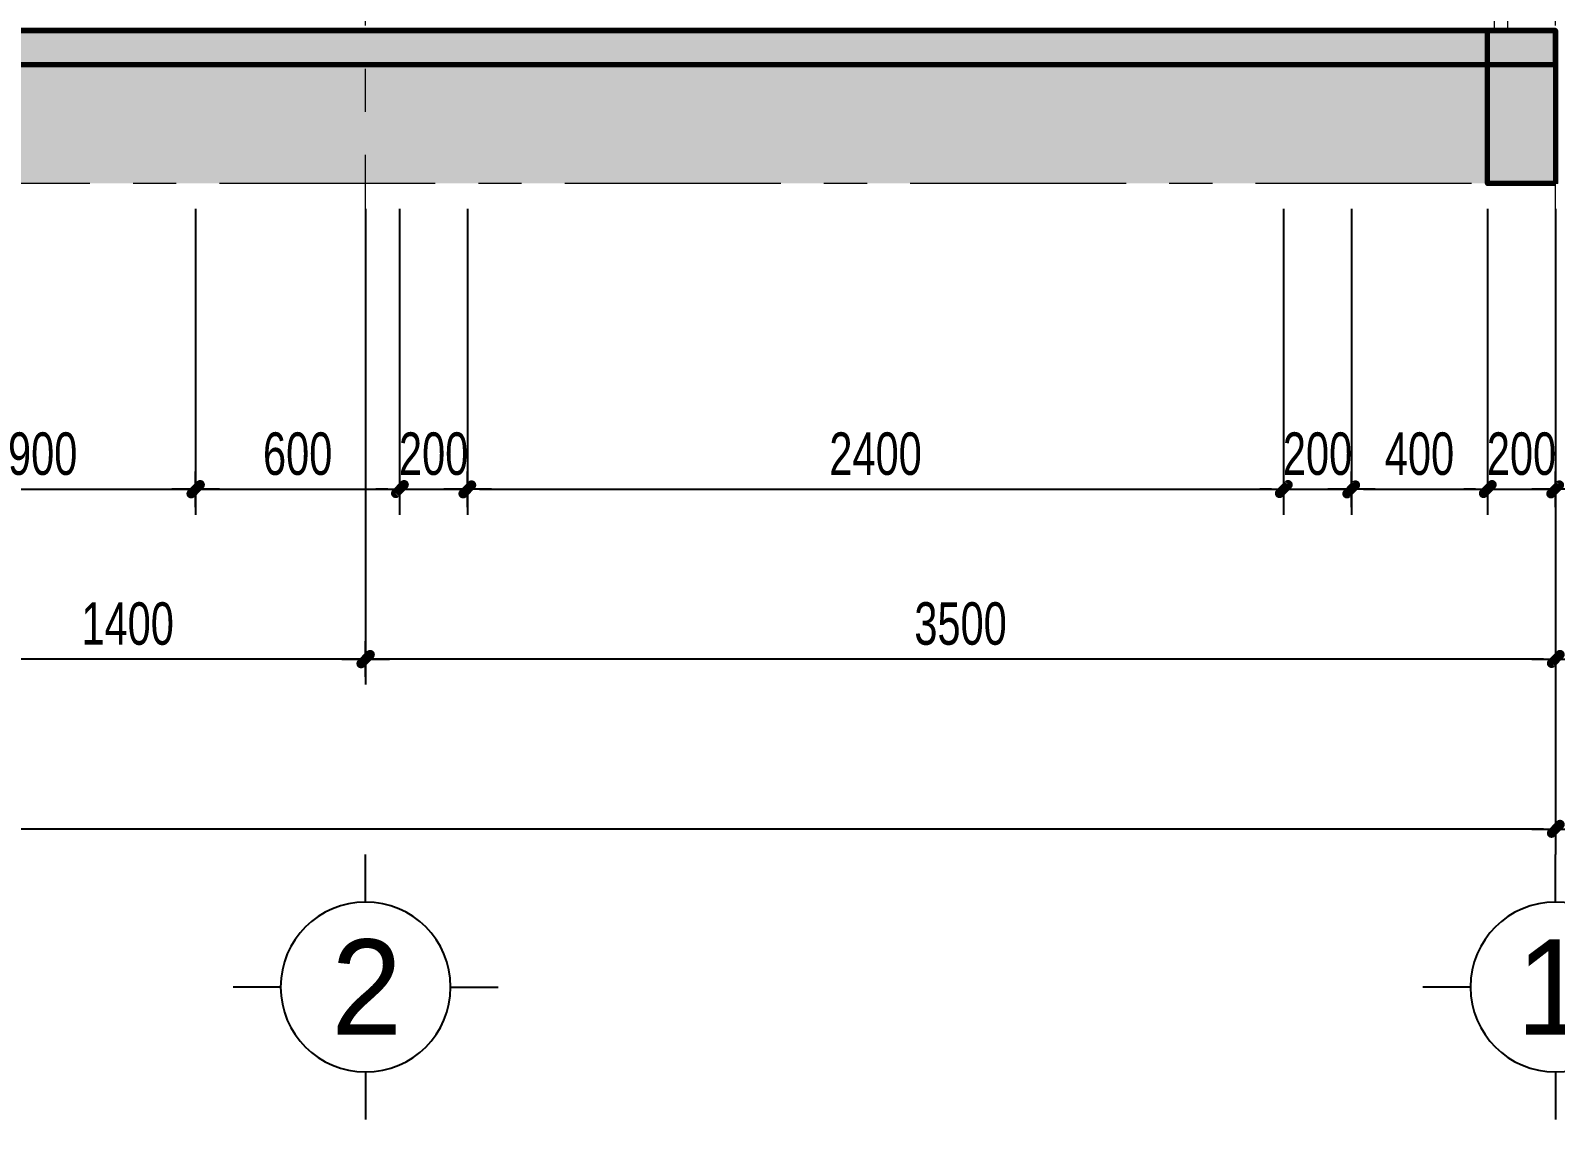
# Model space of a CAD drawing. Header units: inches. Extents: x 88947 to 296847, y 35049 to 161062.
# Drawn here: x 163962 to 168448, y 143903 to 147108 of the extents above; entities that cross this region are included whole.
import ezdxf
from ezdxf.enums import TextEntityAlignment as Align

# ---------------------------------------------------------------- set-up
doc = ezdxf.new("R2010")
doc.units = ezdxf.units.IN
doc.header["$MEASUREMENT"] = 0
doc.header["$PDMODE"] = 1
doc.linetypes.add('ACAD_ISO03W100', pattern=[30, 12, -18])
doc.linetypes.add('CENTER', pattern=[50.8, 31.75, -6.35, 6.35, -6.35])
for name, color, linetype, lineweight in [('A-Dims', 145, 'Continuous', 25), ('DIM', 7, 'Continuous', 25), ('GHICHU', 40, 'Continuous', 18), ('HACTH', 8, 'Continuous', 5), ('KHUNG 1', 6, 'Continuous', 70), ('THAY', 3, 'Continuous', 18), ('TRUC', 252, 'ACAD_ISO03W100', 13)]:
    doc.layers.add(name, color=color, linetype=linetype, lineweight=lineweight)
doc.styles.add('FRANKO', font='VFRANKO.TTF')
doc.styles.add('VHELVEN', font='VHELVEN.TTF')
doc.styles.add('VNI-HELVE-CONDENSE', font='VNARIAL.TTF', dxfattribs={"width": 0.7})
doc.dimstyles.new('TAS-100', dxfattribs={"dimscale": 50, "dimtxt": 2.5, "dimasz": 0.7, "dimexe": 1.5, "dimexo": 1.5, "dimgap": 0.8, "dimtad": 1, "dimdec": 0, "dimzin": 3, "dimdsep": 46, "dimtxsty": 'VNI-HELVE-CONDENSE', "dimblk": 'TICK', "dimcen": 2.5, "dimclrt": 71, "dimazin": 2, "dimtfac": 0.75, "dimtdec": 0, "dimtix": 1, "dimtmove": 2, "dimatfit": 2, "dimldrblk": 'TICK123', "dimfxl": 1.5, "dimtolj": 1, "dimtzin": 0, "dimarcsym": 0})

# ---------------------------------------------------------------- blocks, each defined once
blk = doc.blocks.new('TICK')
at = {"layer": 'A-Dims', "color": 1}
for p, q in [((0, 1.5), (0, -1.5)), ((-2, 0), (2, 0))]:
    blk.add_line(p, q, dxfattribs=at)
at = {"layer": 'A-Dims', "color": 1, "const_width": 0.788}
blk.add_lwpolyline([(-0.33, -0.35), (0.38, 0.38)], dxfattribs=at)
at = {"layer": 'A-Dims', "color": 1, "const_width": 0.394}
for points in [[(0.24, 0.52, -0.414214), (0.52, 0.52, -1)], [(0.52, 0.52, -0.414214), (0.52, 0.24, -1)], [(-0.47, -0.21, 0.414214), (-0.47, -0.49, 1)], [(-0.47, -0.49, 0.414214), (-0.19, -0.49, 1)]]:
    blk.add_lwpolyline(points, format="xyb", dxfattribs=at)
blk = doc.blocks.new('*D956')
at = {"layer": 'Defpoints', "color": 0}
for p in [(164947.7, 146657.5), (168447.7, 146657.5), (164947.7, 145257.5)]:
    blk.add_point(p, dxfattribs=at)
at = {"layer": 'DIM', "color": 0, "lineweight": -2}
for p, q in [((164947.7, 146582.5), (164947.7, 145182.5)), ((168447.7, 146582.5), (168447.7, 145182.5)), ((168412.7, 145257.5), (164982.7, 145257.5))]:
    blk.add_line(p, q, dxfattribs=at)
at = {"layer": 'DIM', "color": 0, "lineweight": -2, "xscale": 35, "yscale": 35, "zscale": 35, "rotation": 180}
blk.add_blockref('TICK', (164947.7, 145257.5), dxfattribs=at)
at = {"layer": 'DIM', "color": 0, "lineweight": -2, "xscale": 35, "yscale": 35, "zscale": 35}
blk.add_blockref('TICK', (168447.7, 145257.5), dxfattribs=at)
at = {"layer": 'DIM', "color": 71, "insert": (166697.7, 145361.4), "char_height": 125, "attachment_point": 5, "style": 'VNI-HELVE-CONDENSE'}
blk.add_mtext('\\A1;3500', dxfattribs=at)
blk = doc.blocks.new('TICK123')
at = {"layer": 'A-Dims', "color": 1}
blk.add_lwpolyline([(0.05, 0, 0, 0.84, 0), (-2.11, 0, 8.4, 8.4, 0)], format="xyseb", dxfattribs=at)
blk = doc.blocks.new('*D957')
at = {"layer": 'Defpoints', "color": 0}
for p in [(163547.7, 146657.5), (164947.7, 146657.5), (163547.7, 145257.5)]:
    blk.add_point(p, dxfattribs=at)
at = {"layer": 'DIM', "color": 0, "lineweight": -2}
for p, q in [((163547.7, 146582.5), (163547.7, 145182.5)), ((164947.7, 146582.5), (164947.7, 145182.5)), ((164912.7, 145257.5), (163582.7, 145257.5))]:
    blk.add_line(p, q, dxfattribs=at)
at = {"layer": 'DIM', "color": 0, "lineweight": -2, "xscale": 35, "yscale": 35, "zscale": 35, "rotation": 180}
blk.add_blockref('TICK', (163547.7, 145257.5), dxfattribs=at)
at = {"layer": 'DIM', "color": 0, "lineweight": -2, "xscale": 35, "yscale": 35, "zscale": 35}
blk.add_blockref('TICK', (164947.7, 145257.5), dxfattribs=at)
at = {"layer": 'DIM', "color": 71, "insert": (164247.7, 145361.3), "char_height": 125, "attachment_point": 5, "style": 'VNI-HELVE-CONDENSE'}
blk.add_mtext('\\A1;1400', dxfattribs=at)
blk = doc.blocks.new('*D961')
at = {"layer": 'Defpoints', "color": 0}
for p in [(156047.7, 146657.5), (168447.7, 146657.5), (156047.7, 144757.5)]:
    blk.add_point(p, dxfattribs=at)
at = {"layer": 'DIM', "color": 0, "lineweight": -2}
for p, q in [((156047.7, 146582.5), (156047.7, 144682.5)), ((168447.7, 146582.5), (168447.7, 144682.5)), ((168412.7, 144757.5), (156082.7, 144757.5))]:
    blk.add_line(p, q, dxfattribs=at)
at = {"layer": 'DIM', "color": 0, "lineweight": -2, "xscale": 35, "yscale": 35, "zscale": 35, "rotation": 180}
blk.add_blockref('TICK', (156047.7, 144757.5), dxfattribs=at)
at = {"layer": 'DIM', "color": 0, "lineweight": -2, "xscale": 35, "yscale": 35, "zscale": 35}
blk.add_blockref('TICK', (168447.7, 144757.5), dxfattribs=at)
at = {"layer": 'DIM', "color": 71, "insert": (162247.7, 144861.3), "char_height": 125, "attachment_point": 5, "style": 'VNI-HELVE-CONDENSE'}
blk.add_mtext('\\A1;12400', dxfattribs=at)
blk = doc.blocks.new('*D1090')
at = {"layer": 'Defpoints', "color": 0}
for p in [(163547.7, 146657.5), (164447.7, 146657.5), (164447.7, 145757.5)]:
    blk.add_point(p, dxfattribs=at)
at = {"layer": 'DIM', "color": 0, "lineweight": -2}
for p, q in [((163547.7, 146582.5), (163547.7, 145682.5)), ((164447.7, 146582.5), (164447.7, 145682.5)), ((163582.7, 145757.5), (164412.7, 145757.5))]:
    blk.add_line(p, q, dxfattribs=at)
at = {"layer": 'DIM', "color": 0, "lineweight": -2, "xscale": 35, "yscale": 35, "zscale": 35, "rotation": 180}
blk.add_blockref('TICK', (163547.7, 145757.5), dxfattribs=at)
at = {"layer": 'DIM', "color": 0, "lineweight": -2, "xscale": 35, "yscale": 35, "zscale": 35}
blk.add_blockref('TICK', (164447.7, 145757.5), dxfattribs=at)
at = {"layer": 'DIM', "color": 71, "insert": (163997.7, 145861.3), "char_height": 125, "attachment_point": 5, "style": 'VNI-HELVE-CONDENSE'}
blk.add_mtext('\\A1;900', dxfattribs=at)
blk = doc.blocks.new('*D1091')
at = {"layer": 'Defpoints', "color": 0}
for p in [(164447.7, 146657.5), (165047.7, 146657.5), (165047.7, 145757.5)]:
    blk.add_point(p, dxfattribs=at)
at = {"layer": 'DIM', "color": 0, "lineweight": -2}
for p, q in [((164447.7, 146582.5), (164447.7, 145682.5)), ((165047.7, 146582.5), (165047.7, 145682.5)), ((164482.7, 145757.5), (165012.7, 145757.5))]:
    blk.add_line(p, q, dxfattribs=at)
at = {"layer": 'DIM', "color": 0, "lineweight": -2, "xscale": 35, "yscale": 35, "zscale": 35, "rotation": 180}
blk.add_blockref('TICK', (164447.7, 145757.5), dxfattribs=at)
at = {"layer": 'DIM', "color": 0, "lineweight": -2, "xscale": 35, "yscale": 35, "zscale": 35}
blk.add_blockref('TICK', (165047.7, 145757.5), dxfattribs=at)
at = {"layer": 'DIM', "color": 71, "insert": (164747.7, 145861.3), "char_height": 125, "attachment_point": 5, "style": 'VNI-HELVE-CONDENSE'}
blk.add_mtext('\\A1;600', dxfattribs=at)
blk = doc.blocks.new('*D1092')
at = {"layer": 'Defpoints', "color": 0}
for p in [(165047.7, 146657.5), (165247.7, 146657.5), (165247.7, 145757.5)]:
    blk.add_point(p, dxfattribs=at)
at = {"layer": 'DIM', "color": 0, "lineweight": -2}
for p, q in [((165047.7, 146582.5), (165047.7, 145682.5)), ((165247.7, 146582.5), (165247.7, 145682.5)), ((165012.7, 145757.5), (164977.7, 145757.5)), ((165047.7, 145757.5), (165247.7, 145757.5)), ((165282.7, 145757.5), (165317.7, 145757.5))]:
    blk.add_line(p, q, dxfattribs=at)
at = {"layer": 'DIM', "color": 0, "lineweight": -2, "xscale": 35, "yscale": 35, "zscale": 35}
blk.add_blockref('TICK', (165047.7, 145757.5), dxfattribs=at)
at = {"layer": 'DIM', "color": 0, "lineweight": -2, "xscale": 35, "yscale": 35, "zscale": 35, "rotation": 180}
blk.add_blockref('TICK', (165247.7, 145757.5), dxfattribs=at)
at = {"layer": 'DIM', "color": 71, "insert": (165147.7, 145861.3), "char_height": 125, "attachment_point": 5, "style": 'VNI-HELVE-CONDENSE'}
blk.add_mtext('\\A1;200', dxfattribs=at)
blk = doc.blocks.new('*D1093')
at = {"layer": 'Defpoints', "color": 0}
for p in [(165247.7, 146657.5), (167647.7, 146657.5), (167647.7, 145757.5)]:
    blk.add_point(p, dxfattribs=at)
at = {"layer": 'DIM', "color": 0, "lineweight": -2}
for p, q in [((165247.7, 146582.5), (165247.7, 145682.5)), ((167647.7, 146582.5), (167647.7, 145682.5)), ((165282.7, 145757.5), (167612.7, 145757.5))]:
    blk.add_line(p, q, dxfattribs=at)
at = {"layer": 'DIM', "color": 0, "lineweight": -2, "xscale": 35, "yscale": 35, "zscale": 35, "rotation": 180}
blk.add_blockref('TICK', (165247.7, 145757.5), dxfattribs=at)
at = {"layer": 'DIM', "color": 0, "lineweight": -2, "xscale": 35, "yscale": 35, "zscale": 35}
blk.add_blockref('TICK', (167647.7, 145757.5), dxfattribs=at)
at = {"layer": 'DIM', "color": 71, "insert": (166447.7, 145861.3), "char_height": 125, "attachment_point": 5, "style": 'VNI-HELVE-CONDENSE'}
blk.add_mtext('\\A1;2400', dxfattribs=at)
blk = doc.blocks.new('*D1094')
at = {"layer": 'Defpoints', "color": 0}
for p in [(167647.7, 146657.5), (167847.7, 146657.5), (167847.7, 145757.5)]:
    blk.add_point(p, dxfattribs=at)
at = {"layer": 'DIM', "color": 0, "lineweight": -2}
for p, q in [((167647.7, 146582.5), (167647.7, 145682.5)), ((167847.7, 146582.5), (167847.7, 145682.5)), ((167612.7, 145757.5), (167577.7, 145757.5)), ((167647.7, 145757.5), (167847.7, 145757.5)), ((167882.7, 145757.5), (167917.7, 145757.5))]:
    blk.add_line(p, q, dxfattribs=at)
at = {"layer": 'DIM', "color": 0, "lineweight": -2, "xscale": 35, "yscale": 35, "zscale": 35}
blk.add_blockref('TICK', (167647.7, 145757.5), dxfattribs=at)
at = {"layer": 'DIM', "color": 0, "lineweight": -2, "xscale": 35, "yscale": 35, "zscale": 35, "rotation": 180}
blk.add_blockref('TICK', (167847.7, 145757.5), dxfattribs=at)
at = {"layer": 'DIM', "color": 71, "insert": (167747.7, 145861.3), "char_height": 125, "attachment_point": 5, "style": 'VNI-HELVE-CONDENSE'}
blk.add_mtext('\\A1;200', dxfattribs=at)
blk = doc.blocks.new('*D1095')
at = {"layer": 'Defpoints', "color": 0}
for p in [(167847.7, 146657.5), (168247.7, 146657.5), (168247.7, 145757.5)]:
    blk.add_point(p, dxfattribs=at)
at = {"layer": 'DIM', "color": 0, "lineweight": -2}
for p, q in [((167847.7, 146582.5), (167847.7, 145682.5)), ((168247.7, 146582.5), (168247.7, 145682.5)), ((167882.7, 145757.5), (168212.7, 145757.5))]:
    blk.add_line(p, q, dxfattribs=at)
at = {"layer": 'DIM', "color": 0, "lineweight": -2, "xscale": 35, "yscale": 35, "zscale": 35, "rotation": 180}
blk.add_blockref('TICK', (167847.7, 145757.5), dxfattribs=at)
at = {"layer": 'DIM', "color": 0, "lineweight": -2, "xscale": 35, "yscale": 35, "zscale": 35}
blk.add_blockref('TICK', (168247.7, 145757.5), dxfattribs=at)
at = {"layer": 'DIM', "color": 71, "insert": (168047.7, 145861.3), "char_height": 125, "attachment_point": 5, "style": 'VNI-HELVE-CONDENSE'}
blk.add_mtext('\\A1;400', dxfattribs=at)
blk = doc.blocks.new('*D1096')
at = {"layer": 'Defpoints', "color": 0}
for p in [(168247.7, 146657.5), (168447.7, 146657.5), (168447.7, 145757.5)]:
    blk.add_point(p, dxfattribs=at)
at = {"layer": 'DIM', "color": 0, "lineweight": -2}
for p, q in [((168247.7, 146582.5), (168247.7, 145682.5)), ((168447.7, 146582.5), (168447.7, 145682.5)), ((168212.7, 145757.5), (168177.7, 145757.5)), ((168247.7, 145757.5), (168447.7, 145757.5)), ((168482.7, 145757.5), (168517.7, 145757.5))]:
    blk.add_line(p, q, dxfattribs=at)
at = {"layer": 'DIM', "color": 0, "lineweight": -2, "xscale": 35, "yscale": 35, "zscale": 35}
blk.add_blockref('TICK', (168247.7, 145757.5), dxfattribs=at)
at = {"layer": 'DIM', "color": 0, "lineweight": -2, "xscale": 35, "yscale": 35, "zscale": 35, "rotation": 180}
blk.add_blockref('TICK', (168447.7, 145757.5), dxfattribs=at)
at = {"layer": 'DIM', "color": 71, "insert": (168347.7, 145861.3), "char_height": 125, "attachment_point": 5, "style": 'VNI-HELVE-CONDENSE'}
blk.add_mtext('\\A1;200', dxfattribs=at)
blk = doc.blocks.new('TRUCCOT')
for p, q in [((0, -140), (0, 0)), ((-250, -390), (-390, -390)), ((250, -390), (390, -390)), ((0, -640), (0, -780))]:
    blk.add_line(p, q)
blk.add_circle((0, -390), 250)
at = {"layer": 'GHICHU', "style": 'VHELVEN'}
blk.add_attdef('TRUC', text='', height=280, dxfattribs=at).set_placement((0, -390), align=Align.MIDDLE_CENTER)
blk = doc.blocks.new('*D3727')
at = {"layer": 'Defpoints', "color": 0}
for p in [(164947.7, 146657.5), (168447.7, 146657.5), (164947.7, 145257.5)]:
    blk.add_point(p, dxfattribs=at)
at = {"layer": 'DIM', "color": 0, "lineweight": -2}
for p, q in [((164947.7, 146582.5), (164947.7, 145182.5)), ((168447.7, 146582.5), (168447.7, 145182.5)), ((168412.7, 145257.5), (164982.7, 145257.5))]:
    blk.add_line(p, q, dxfattribs=at)
at = {"layer": 'DIM', "color": 0, "lineweight": -2, "xscale": 35, "yscale": 35, "zscale": 35, "rotation": 180}
blk.add_blockref('TICK', (164947.7, 145257.5), dxfattribs=at)
at = {"layer": 'DIM', "color": 0, "lineweight": -2, "xscale": 35, "yscale": 35, "zscale": 35}
blk.add_blockref('TICK', (168447.7, 145257.5), dxfattribs=at)
at = {"layer": 'DIM', "color": 71, "insert": (166697.7, 145361.4), "char_height": 125, "attachment_point": 5, "style": 'VNI-HELVE-CONDENSE'}
blk.add_mtext('\\A1;3500', dxfattribs=at)
blk = doc.blocks.new('*D3728')
at = {"layer": 'Defpoints', "color": 0}
for p in [(163547.7, 146657.5), (164947.7, 146657.5), (163547.7, 145257.5)]:
    blk.add_point(p, dxfattribs=at)
at = {"layer": 'DIM', "color": 0, "lineweight": -2}
for p, q in [((163547.7, 146582.5), (163547.7, 145182.5)), ((164947.7, 146582.5), (164947.7, 145182.5)), ((164912.7, 145257.5), (163582.7, 145257.5))]:
    blk.add_line(p, q, dxfattribs=at)
at = {"layer": 'DIM', "color": 0, "lineweight": -2, "xscale": 35, "yscale": 35, "zscale": 35, "rotation": 180}
blk.add_blockref('TICK', (163547.7, 145257.5), dxfattribs=at)
at = {"layer": 'DIM', "color": 0, "lineweight": -2, "xscale": 35, "yscale": 35, "zscale": 35}
blk.add_blockref('TICK', (164947.7, 145257.5), dxfattribs=at)
at = {"layer": 'DIM', "color": 71, "insert": (164247.7, 145361.3), "char_height": 125, "attachment_point": 5, "style": 'VNI-HELVE-CONDENSE'}
blk.add_mtext('\\A1;1400', dxfattribs=at)
blk = doc.blocks.new('*D3732')
at = {"layer": 'Defpoints', "color": 0}
for p in [(156047.7, 146657.5), (168447.7, 146657.5), (156047.7, 144757.5)]:
    blk.add_point(p, dxfattribs=at)
at = {"layer": 'DIM', "color": 0, "lineweight": -2}
for p, q in [((156047.7, 146582.5), (156047.7, 144682.5)), ((168447.7, 146582.5), (168447.7, 144682.5)), ((168412.7, 144757.5), (156082.7, 144757.5))]:
    blk.add_line(p, q, dxfattribs=at)
at = {"layer": 'DIM', "color": 0, "lineweight": -2, "xscale": 35, "yscale": 35, "zscale": 35, "rotation": 180}
blk.add_blockref('TICK', (156047.7, 144757.5), dxfattribs=at)
at = {"layer": 'DIM', "color": 0, "lineweight": -2, "xscale": 35, "yscale": 35, "zscale": 35}
blk.add_blockref('TICK', (168447.7, 144757.5), dxfattribs=at)
at = {"layer": 'DIM', "color": 71, "insert": (162247.7, 144861.3), "char_height": 125, "attachment_point": 5, "style": 'VNI-HELVE-CONDENSE'}
blk.add_mtext('\\A1;12400', dxfattribs=at)
blk = doc.blocks.new('*D4010')
at = {"layer": 'Defpoints', "color": 0}
for p in [(163547.7, 146657.5), (164447.7, 146657.5), (164447.7, 145757.5)]:
    blk.add_point(p, dxfattribs=at)
at = {"layer": 'DIM', "color": 0, "lineweight": -2}
for p, q in [((163547.7, 146582.5), (163547.7, 145682.5)), ((164447.7, 146582.5), (164447.7, 145682.5)), ((163582.7, 145757.5), (164412.7, 145757.5))]:
    blk.add_line(p, q, dxfattribs=at)
at = {"layer": 'DIM', "color": 0, "lineweight": -2, "xscale": 35, "yscale": 35, "zscale": 35, "rotation": 180}
blk.add_blockref('TICK', (163547.7, 145757.5), dxfattribs=at)
at = {"layer": 'DIM', "color": 0, "lineweight": -2, "xscale": 35, "yscale": 35, "zscale": 35}
blk.add_blockref('TICK', (164447.7, 145757.5), dxfattribs=at)
at = {"layer": 'DIM', "color": 71, "insert": (163997.7, 145861.3), "char_height": 125, "attachment_point": 5, "style": 'VNI-HELVE-CONDENSE'}
blk.add_mtext('\\A1;900', dxfattribs=at)
blk = doc.blocks.new('*D4011')
at = {"layer": 'Defpoints', "color": 0}
for p in [(164447.7, 146657.5), (165047.7, 146657.5), (165047.7, 145757.5)]:
    blk.add_point(p, dxfattribs=at)
at = {"layer": 'DIM', "color": 0, "lineweight": -2}
for p, q in [((164447.7, 146582.5), (164447.7, 145682.5)), ((165047.7, 146582.5), (165047.7, 145682.5)), ((164482.7, 145757.5), (165012.7, 145757.5))]:
    blk.add_line(p, q, dxfattribs=at)
at = {"layer": 'DIM', "color": 0, "lineweight": -2, "xscale": 35, "yscale": 35, "zscale": 35, "rotation": 180}
blk.add_blockref('TICK', (164447.7, 145757.5), dxfattribs=at)
at = {"layer": 'DIM', "color": 0, "lineweight": -2, "xscale": 35, "yscale": 35, "zscale": 35}
blk.add_blockref('TICK', (165047.7, 145757.5), dxfattribs=at)
at = {"layer": 'DIM', "color": 71, "insert": (164747.7, 145861.3), "char_height": 125, "attachment_point": 5, "style": 'VNI-HELVE-CONDENSE'}
blk.add_mtext('\\A1;600', dxfattribs=at)
blk = doc.blocks.new('*D4012')
at = {"layer": 'Defpoints', "color": 0}
for p in [(165047.7, 146657.5), (165247.7, 146657.5), (165247.7, 145757.5)]:
    blk.add_point(p, dxfattribs=at)
at = {"layer": 'DIM', "color": 0, "lineweight": -2}
for p, q in [((165047.7, 146582.5), (165047.7, 145682.5)), ((165247.7, 146582.5), (165247.7, 145682.5)), ((165012.7, 145757.5), (164977.7, 145757.5)), ((165047.7, 145757.5), (165247.7, 145757.5)), ((165282.7, 145757.5), (165317.7, 145757.5))]:
    blk.add_line(p, q, dxfattribs=at)
at = {"layer": 'DIM', "color": 0, "lineweight": -2, "xscale": 35, "yscale": 35, "zscale": 35}
blk.add_blockref('TICK', (165047.7, 145757.5), dxfattribs=at)
at = {"layer": 'DIM', "color": 0, "lineweight": -2, "xscale": 35, "yscale": 35, "zscale": 35, "rotation": 180}
blk.add_blockref('TICK', (165247.7, 145757.5), dxfattribs=at)
at = {"layer": 'DIM', "color": 71, "insert": (165147.7, 145861.3), "char_height": 125, "attachment_point": 5, "style": 'VNI-HELVE-CONDENSE'}
blk.add_mtext('\\A1;200', dxfattribs=at)
blk = doc.blocks.new('*D4013')
at = {"layer": 'Defpoints', "color": 0}
for p in [(165247.7, 146657.5), (167647.7, 146657.5), (167647.7, 145757.5)]:
    blk.add_point(p, dxfattribs=at)
at = {"layer": 'DIM', "color": 0, "lineweight": -2}
for p, q in [((165247.7, 146582.5), (165247.7, 145682.5)), ((167647.7, 146582.5), (167647.7, 145682.5)), ((165282.7, 145757.5), (167612.7, 145757.5))]:
    blk.add_line(p, q, dxfattribs=at)
at = {"layer": 'DIM', "color": 0, "lineweight": -2, "xscale": 35, "yscale": 35, "zscale": 35, "rotation": 180}
blk.add_blockref('TICK', (165247.7, 145757.5), dxfattribs=at)
at = {"layer": 'DIM', "color": 0, "lineweight": -2, "xscale": 35, "yscale": 35, "zscale": 35}
blk.add_blockref('TICK', (167647.7, 145757.5), dxfattribs=at)
at = {"layer": 'DIM', "color": 71, "insert": (166447.7, 145861.3), "char_height": 125, "attachment_point": 5, "style": 'VNI-HELVE-CONDENSE'}
blk.add_mtext('\\A1;2400', dxfattribs=at)
blk = doc.blocks.new('*D4014')
at = {"layer": 'Defpoints', "color": 0}
for p in [(167647.7, 146657.5), (167847.7, 146657.5), (167847.7, 145757.5)]:
    blk.add_point(p, dxfattribs=at)
at = {"layer": 'DIM', "color": 0, "lineweight": -2}
for p, q in [((167647.7, 146582.5), (167647.7, 145682.5)), ((167847.7, 146582.5), (167847.7, 145682.5)), ((167612.7, 145757.5), (167577.7, 145757.5)), ((167647.7, 145757.5), (167847.7, 145757.5)), ((167882.7, 145757.5), (167917.7, 145757.5))]:
    blk.add_line(p, q, dxfattribs=at)
at = {"layer": 'DIM', "color": 0, "lineweight": -2, "xscale": 35, "yscale": 35, "zscale": 35}
blk.add_blockref('TICK', (167647.7, 145757.5), dxfattribs=at)
at = {"layer": 'DIM', "color": 0, "lineweight": -2, "xscale": 35, "yscale": 35, "zscale": 35, "rotation": 180}
blk.add_blockref('TICK', (167847.7, 145757.5), dxfattribs=at)
at = {"layer": 'DIM', "color": 71, "insert": (167747.7, 145861.3), "char_height": 125, "attachment_point": 5, "style": 'VNI-HELVE-CONDENSE'}
blk.add_mtext('\\A1;200', dxfattribs=at)
blk = doc.blocks.new('*D4015')
at = {"layer": 'Defpoints', "color": 0}
for p in [(167847.7, 146657.5), (168247.7, 146657.5), (168247.7, 145757.5)]:
    blk.add_point(p, dxfattribs=at)
at = {"layer": 'DIM', "color": 0, "lineweight": -2}
for p, q in [((167847.7, 146582.5), (167847.7, 145682.5)), ((168247.7, 146582.5), (168247.7, 145682.5)), ((167882.7, 145757.5), (168212.7, 145757.5))]:
    blk.add_line(p, q, dxfattribs=at)
at = {"layer": 'DIM', "color": 0, "lineweight": -2, "xscale": 35, "yscale": 35, "zscale": 35, "rotation": 180}
blk.add_blockref('TICK', (167847.7, 145757.5), dxfattribs=at)
at = {"layer": 'DIM', "color": 0, "lineweight": -2, "xscale": 35, "yscale": 35, "zscale": 35}
blk.add_blockref('TICK', (168247.7, 145757.5), dxfattribs=at)
at = {"layer": 'DIM', "color": 71, "insert": (168047.7, 145861.3), "char_height": 125, "attachment_point": 5, "style": 'VNI-HELVE-CONDENSE'}
blk.add_mtext('\\A1;400', dxfattribs=at)
blk = doc.blocks.new('*D4016')
at = {"layer": 'Defpoints', "color": 0}
for p in [(168247.7, 146657.5), (168447.7, 146657.5), (168447.7, 145757.5)]:
    blk.add_point(p, dxfattribs=at)
at = {"layer": 'DIM', "color": 0, "lineweight": -2}
for p, q in [((168247.7, 146582.5), (168247.7, 145682.5)), ((168447.7, 146582.5), (168447.7, 145682.5)), ((168212.7, 145757.5), (168177.7, 145757.5)), ((168247.7, 145757.5), (168447.7, 145757.5)), ((168482.7, 145757.5), (168517.7, 145757.5))]:
    blk.add_line(p, q, dxfattribs=at)
at = {"layer": 'DIM', "color": 0, "lineweight": -2, "xscale": 35, "yscale": 35, "zscale": 35}
blk.add_blockref('TICK', (168247.7, 145757.5), dxfattribs=at)
at = {"layer": 'DIM', "color": 0, "lineweight": -2, "xscale": 35, "yscale": 35, "zscale": 35, "rotation": 180}
blk.add_blockref('TICK', (168447.7, 145757.5), dxfattribs=at)
at = {"layer": 'DIM', "color": 71, "insert": (168347.7, 145861.3), "char_height": 125, "attachment_point": 5, "style": 'VNI-HELVE-CONDENSE'}
blk.add_mtext('\\A1;200', dxfattribs=at)

msp = doc.modelspace()

# ---------------------------------------------------------------- hatches: boundary and pattern name
at = {"layer": 'HACTH'}
h = msp.add_hatch(dxfattribs=at)
h.set_pattern_fill('ANSI36', color=256, scale=200, style=0)
h.set_pattern_definition([(45, (156247.74, 146657.526), (13.25825, 48.61359), [62.5, -12.5, 0, -12.5])])
h.paths.add_polyline_path([(159547.7, 147007.5), (156247.7, 147007.5), (156247.7, 146657.5), (159547.7, 146657.5)])
h.paths.add_polyline_path([(160947.7, 147007.5), (159547.7, 147007.5), (159547.7, 146657.5), (160947.7, 146657.5)])
h.paths.add_polyline_path([(162358.4, 147007.5), (160947.7, 147007.5), (160947.7, 146657.5), (162358.4, 146657.5)])
h.paths.add_polyline_path([(163547.7, 147007.5), (162358.4, 147007.5), (162358.4, 146657.5), (163547.7, 146657.5)])
h.paths.add_polyline_path([(164947.7, 147007.5), (163547.7, 147007.5), (163547.7, 146657.5), (164947.7, 146657.5)])
h.paths.add_polyline_path([(168247.7, 147007.5), (164947.7, 147007.5), (164947.7, 146657.5), (168247.7, 146657.5)])
h = msp.add_hatch(dxfattribs=at)
h.set_pattern_fill('ANSI36', color=256, scale=200, style=0)
h.set_pattern_definition([(45, (156247.74, 146657.526), (13.25825, 48.61359), [62.5, -12.5, 0, -12.5])])
h.paths.add_polyline_path([(159547.7, 147007.5), (156247.7, 147007.5), (156247.7, 146657.5), (159547.7, 146657.5)])
h.paths.add_polyline_path([(160947.7, 147007.5), (159547.7, 147007.5), (159547.7, 146657.5), (160947.7, 146657.5)])
h.paths.add_polyline_path([(162358.4, 147007.5), (160947.7, 147007.5), (160947.7, 146657.5), (162358.4, 146657.5)])
h.paths.add_polyline_path([(163547.7, 147007.5), (162358.4, 147007.5), (162358.4, 146657.5), (163547.7, 146657.5)])
h.paths.add_polyline_path([(164947.7, 147007.5), (163547.7, 147007.5), (163547.7, 146657.5), (164947.7, 146657.5)])
h.paths.add_polyline_path([(168247.7, 147007.5), (164947.7, 147007.5), (164947.7, 146657.5), (168247.7, 146657.5)])

# ---------------------------------------------------------------- linework, layer by layer
at = {"layer": 'KHUNG 1'}
msp.add_lwpolyline([(156047.7, 146657.5), (156047.7, 147107.5), (168447.7, 147107.5), (168447.7, 146657.5)], dxfattribs=at)
for points in [[(156047.7, 147007.5), (168447.7, 147007.5), (168447.7, 147107.5), (156047.7, 147107.5)], [(168447.7, 146657.5), (168247.7, 146657.5), (168247.7, 147107.5), (168447.7, 147107.5)]]:
    msp.add_lwpolyline(points, close=True, dxfattribs=at)
for points in [[(156047.7, 147107.5), (168447.7, 147107.5), (156047.7, 147007.5), (168447.7, 147007.5)], [(168447.7, 147107.5), (168247.7, 147107.5), (168447.7, 146657.5), (168247.7, 146657.5)]]:
    msp.add_solid(points, dxfattribs=at)
at = {"layer": 'THAY'}
msp.add_lwpolyline([(168307.7, 147187.5), (168267.7, 147187.5), (168267.7, 147107.5), (168307.7, 147107.5)], close=True, dxfattribs=at)
at = {"layer": 'TRUC', "linetype": 'CENTER', "ltscale": 20}
for points in [[(164947.7, 146106.1), (164947.7, 157290.9)], [(168447.7, 146106.1), (168447.7, 157290.9)], [(168447.7, 146106.1), (168447.7, 157290.9)], [(172264.6, 147107.5), (152673.2, 147107.5)], [(172264.6, 146657.5), (152673.2, 146657.5)]]:
    msp.add_lwpolyline(points, dxfattribs=at)

# ---------------------------------------------------------------- block references
at = {"layer": 'DIM'}
ref = msp.add_blockref('TRUCCOT', (164947.7, 144682.5), dxfattribs=dict(at, xscale=-1))
ref.add_attrib('TRUC', '2', dxfattribs={"layer": 'GHICHU', "height": 280, "style": 'FRANKO'}).set_placement((164950.9, 144292.5), align=Align.MIDDLE_CENTER)
ref = msp.add_blockref('TRUCCOT', (164947.7, 144682.5), dxfattribs=dict(at, xscale=-1))
ref.add_attrib('TRUC', '2', dxfattribs={"layer": 'GHICHU', "height": 280, "style": 'FRANKO'}).set_placement((164950.9, 144292.5), align=Align.MIDDLE_CENTER)
ref = msp.add_blockref('TRUCCOT', (168447.7, 144682.5), dxfattribs=dict(at, xscale=-1))
ref.add_attrib('TRUC', '1', dxfattribs={"layer": 'GHICHU', "height": 280, "style": 'FRANKO'}).set_placement((168436.7, 144292.5), align=Align.MIDDLE_CENTER)
ref = msp.add_blockref('TRUCCOT', (168447.7, 144682.5), dxfattribs=dict(at, xscale=-1))
ref.add_attrib('TRUC', '1', dxfattribs={"layer": 'GHICHU', "height": 280, "style": 'FRANKO'}).set_placement((168436.7, 144292.5), align=Align.MIDDLE_CENTER)

# ---------------------------------------------------------------- dimensions: what is measured, and where the dimension line sits
for base, p1, p2, picture, middle in [((156047.7, 144757.5), (168447.7, 146657.5), (156047.7, 146657.5), '*D961', (162247.7, 144861.3)), ((156047.7, 144757.5), (168447.7, 146657.5), (156047.7, 146657.5), '*D3732', (162247.7, 144861.3)), ((163547.7, 145257.5), (164947.7, 146657.5), (163547.7, 146657.5), '*D957', (164247.7, 145361.3)), ((164447.7, 145757.5), (163547.7, 146657.5), (164447.7, 146657.5), '*D1090', (163997.7, 145861.3)), ((163547.7, 145257.5), (164947.7, 146657.5), (163547.7, 146657.5), '*D3728', (164247.7, 145361.3)), ((164447.7, 145757.5), (163547.7, 146657.5), (164447.7, 146657.5), '*D4010', (163997.7, 145861.3)), ((165047.7, 145757.5), (164447.7, 146657.5), (165047.7, 146657.5), '*D1091', (164747.7, 145861.3)), ((165047.7, 145757.5), (164447.7, 146657.5), (165047.7, 146657.5), '*D4011', (164747.7, 145861.3)), ((164947.7, 145257.5), (168447.7, 146657.5), (164947.7, 146657.5), '*D956', (166697.7, 145361.4)), ((164947.7, 145257.5), (168447.7, 146657.5), (164947.7, 146657.5), '*D3727', (166697.7, 145361.4)), ((165247.7, 145757.5), (165047.7, 146657.5), (165247.7, 146657.5), '*D1092', (165147.7, 145861.3)), ((165247.7, 145757.5), (165047.7, 146657.5), (165247.7, 146657.5), '*D4012', (165147.7, 145861.3)), ((167647.7, 145757.5), (165247.7, 146657.5), (167647.7, 146657.5), '*D1093', (166447.7, 145861.3)), ((167647.7, 145757.5), (165247.7, 146657.5), (167647.7, 146657.5), '*D4013', (166447.7, 145861.3)), ((167847.7, 145757.5), (167647.7, 146657.5), (167847.7, 146657.5), '*D1094', (167747.7, 145861.3)), ((167847.7, 145757.5), (167647.7, 146657.5), (167847.7, 146657.5), '*D4014', (167747.7, 145861.3)), ((168247.7, 145757.5), (167847.7, 146657.5), (168247.7, 146657.5), '*D1095', (168047.7, 145861.3)), ((168247.7, 145757.5), (167847.7, 146657.5), (168247.7, 146657.5), '*D4015', (168047.7, 145861.3)), ((168447.7, 145757.5), (168247.7, 146657.5), (168447.7, 146657.5), '*D1096', (168347.7, 145861.3)), ((168447.7, 145757.5), (168247.7, 146657.5), (168447.7, 146657.5), '*D4016', (168347.7, 145861.3))]:
    dim = msp.add_linear_dim(base=base, p1=p1, p2=p2, angle=180, dimstyle='TAS-100', dxfattribs=at)
    dim.commit()
    dim.dimension.update_dxf_attribs({"geometry": picture, "text_midpoint": middle})

doc.saveas('drawing.dxf')
